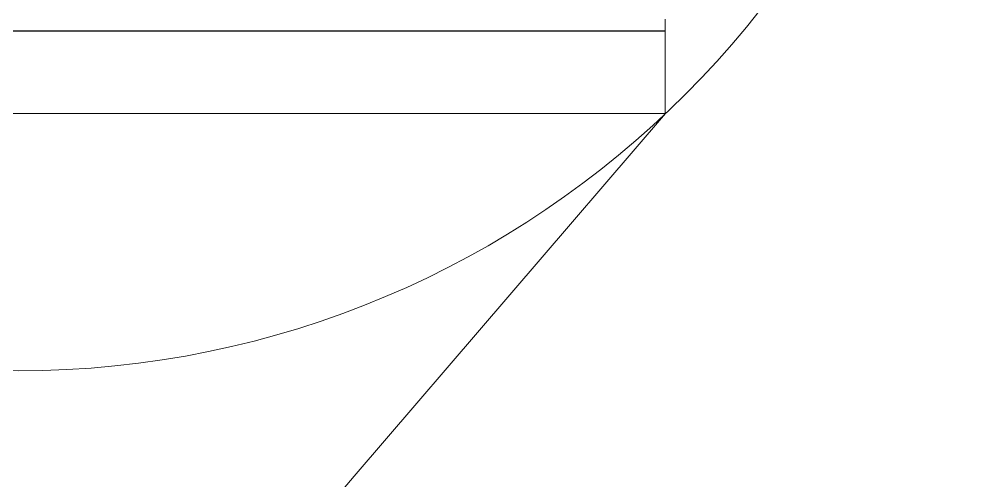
# Model space of a CAD drawing. Header units: millimetres. Extents: x 1256 to 2931, y 3298 to 3694.
# Drawn here: x 1451.8 to 1527.5, y 3536.6 to 3572.9 of the extents above; entities that cross this region are included whole.
import ezdxf

# ---------------------------------------------------------------- set-up
doc = ezdxf.new("R2010")
doc.units = ezdxf.units.MM
doc.layers.get('0').update_dxf_attribs({"color": 250, "lineweight": 5})
for name, color, linetype, lineweight in [('(B) 1U - NVR', 250, 'Continuous', 5), ('Canales', 250, 'Continuous', 25), ('Rack 1 - 2', 250, 'Continuous', 5)]:
    doc.layers.add(name, color=color, linetype=linetype, lineweight=lineweight)

msp = doc.modelspace()

# ---------------------------------------------------------------- linework, layer by layer
at = {"layer": '(B) 1U - NVR'}
msp.add_line((1478.212, 3536.946), (1502.749, 3565.491), dxfattribs=at)
msp.add_circle((1451.756, 3619.581), 74.337, dxfattribs=at)
msp.add_arc((1589.318, 3619.581), 74.337, 202.29212, 157.70788, dxfattribs=at)
msp.add_line((1478.212, 3536.946), (1475.336, 3533.6))
at = {"layer": 'Canales'}
msp.add_line((1400.795, 3572.002), (1502.717, 3572.002), dxfattribs=at)
at = {"layer": 'Rack 1 - 2'}
for p, q in [((1502.717, 3572.913), (1502.717, 3565.491)), ((1436.893, 3565.491), (1466.62, 3565.491)), ((1466.62, 3565.491), (1502.749, 3565.491))]:
    msp.add_line(p, q, dxfattribs=at)

doc.saveas('drawing.dxf')
